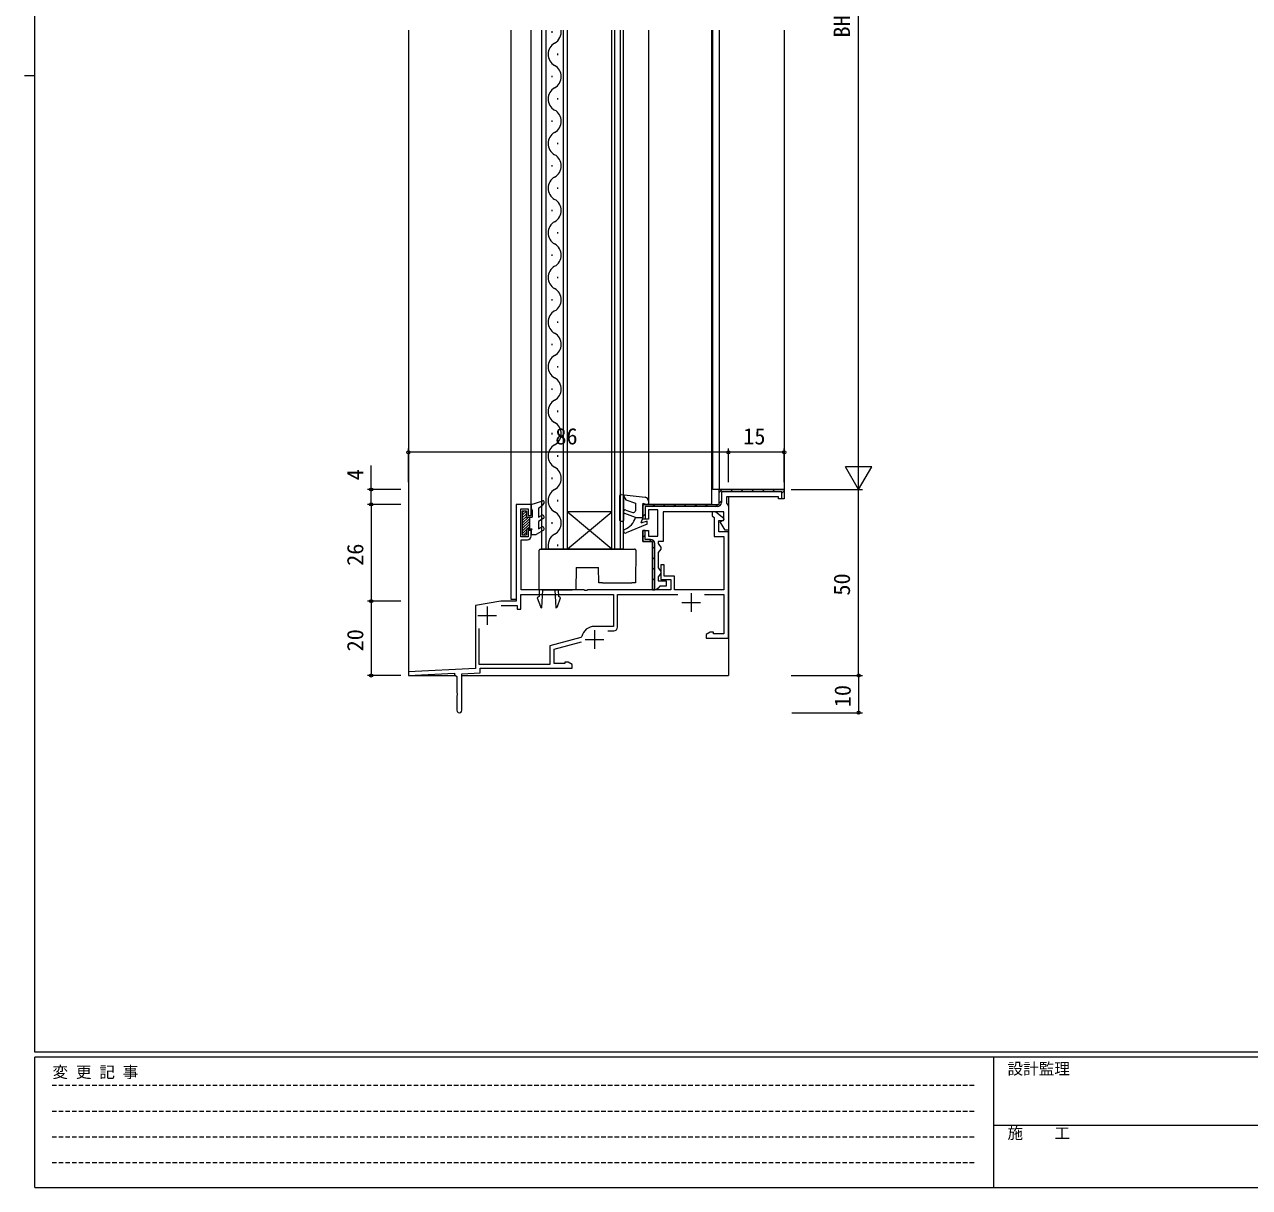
# Model space of a CAD drawing. Units: millimetres on the paper. Extents: x -397 to 397, y -282 to 282.
# Drawn here: x -396.7 to -67.5, y -282.1 to 30.5 of the extents above; entities that cross this region are included whole.
import ezdxf
from ezdxf.enums import TextEntityAlignment as Align

# ---------------------------------------------------------------- set-up
doc = ezdxf.new("R2010")
doc.units = ezdxf.units.MM
doc.linetypes.add('DASHED1', pattern=[1.8, 1.2, -0.6])
for name, color, linetype, lineweight in [('0-1_USER1', 2, 'Continuous', 9), ('0-2_YKK_ZWAK', 4, 'Continuous', 9), ('0-3_YKK_11', 7, 'Continuous', 9), ('0-4_YKK_12', 6, 'Continuous', 9), ('0-6_YKK_D', 7, 'Continuous', 9)]:
    doc.layers.add(name, color=color, linetype=linetype, lineweight=lineweight)
doc.styles.add('ＭＳ ゴシック', font='')
doc.styles.get('ＭＳ ゴシック').set_extended_font_data('MS Gothic')

msp = doc.modelspace()

# ---------------------------------------------------------------- linework, layer by layer
at = {"layer": '0-1_USER1'}
for p, q in [((-293.538, 29.017), (-293.538, -144.482)), ((-266.038, 29.017), (-266.038, -123.982)), ((-260.538, -98.482), (-260.538, 29.017)), ((-257.638, -110.482), (-257.638, 29.017)), ((-256.638, 29.017), (-256.638, -110.482)), ((-254.998, 28.718), (-254.998, 28.318)), ((-251.838, -110.482), (-251.838, 29.017)), ((-250.838, 29.017), (-250.838, -110.482)), ((-238.838, -110.482), (-238.838, 29.017)), ((-238.138, 29.017), (-238.138, -110.482)), ((-236.538, -110.482), (-236.538, 29.017)), ((-235.838, 29.017), (-235.838, -110.482)), ((-229.037, 29.017), (-229.037, -98.482)), ((-212.038, -98.482), (-212.038, 29.017)), ((-210.038, 29.017), (-210.038, -94.482)), ((-253.478, 22.718), (-253.478, 22.318)), ((-254.998, 16.718), (-254.998, 16.318)), ((-253.478, 10.718), (-253.478, 10.318)), ((-254.998, 4.718), (-254.998, 4.318)), ((-253.478, -1.282), (-253.478, -1.682)), ((-254.998, -7.282), (-254.998, -7.682)), ((-253.478, -13.282), (-253.478, -13.682)), ((-254.998, -19.282), (-254.998, -19.682)), ((-253.478, -25.282), (-253.478, -25.682)), ((-254.998, -31.282), (-254.998, -31.682)), ((-253.478, -37.282), (-253.478, -37.682)), ((-254.998, -43.282), (-254.998, -43.682)), ((-253.478, -49.282), (-253.478, -49.682)), ((-254.998, -55.282), (-254.998, -55.682)), ((-253.478, -61.282), (-253.478, -61.682)), ((-254.998, -67.282), (-254.998, -67.682)), ((-253.478, -73.282), (-253.478, -73.682)), ((-254.998, -79.282), (-254.998, -79.682)), ((-253.478, -85.282), (-253.478, -85.682)), ((-254.998, -91.282), (-254.998, -91.682)), ((-264.538, -98.482), (-264.538, -123.982)), ((-260.538, -98.482), (-264.538, -98.482)), ((-253.478, -97.282), (-253.478, -97.682)), ((-212.038, -98.482), (-229.037, -98.482)), ((-207.538, -96.482), (-207.538, -144.482)), ((-238.838, -100.482), (-250.838, -100.482)), ((-238.838, -110.482), (-250.838, -100.482)), ((-250.838, -110.482), (-238.838, -100.482)), ((-254.998, -103.282), (-254.998, -103.682)), ((-250.838, -110.482), (-257.638, -110.482)), ((-253.478, -109.282), (-253.478, -109.682)), ((-238.838, -110.482), (-250.838, -110.482)), ((-235.838, -110.482), (-238.838, -110.482)), ((-266.038, -123.982), (-264.538, -123.982)), ((-293.538, -144.482), (-280.838, -144.482)), ((-293.238, -144.482), (-280.838, -144.482)), ((-279.138, -144.482), (-207.538, -144.482))]:
    msp.add_line(p, q, dxfattribs=at)
msp.add_lwpolyline([(-192.538, 29.017), (-192.538, -94.482), (-211.738, -94.482), (-211.738, 29.017)], dxfattribs=at)
for centre, start, end in [((-255.914, 28.518), 299.20254, 8.33722), ((-252.561, 22.518), 119.20254, 240.79746), ((-255.914, 16.518), 299.20254, 60.79746), ((-252.561, 10.518), 119.20254, 240.79746), ((-255.914, 4.518), 299.20254, 60.79746), ((-252.561, -1.482), 119.20254, 240.79746), ((-255.914, -7.482), 299.20254, 60.79746), ((-252.561, -13.482), 119.20254, 240.79746), ((-255.914, -19.482), 299.20254, 60.79746), ((-252.561, -25.482), 119.20254, 240.79746), ((-255.914, -31.482), 299.20254, 60.79746), ((-252.561, -37.482), 119.20254, 240.79746), ((-255.914, -43.482), 299.20254, 60.79746), ((-252.561, -49.482), 119.20254, 240.79746), ((-255.914, -55.482), 299.20254, 60.79746), ((-252.561, -61.482), 119.20254, 240.79746), ((-255.914, -67.482), 299.20254, 60.79746), ((-252.561, -73.482), 119.20254, 240.79746), ((-255.914, -79.482), 299.20254, 60.79746), ((-252.561, -85.482), 119.20254, 240.79746), ((-255.914, -91.482), 299.20254, 60.79746), ((-252.561, -97.482), 119.20254, 240.79746), ((-255.914, -103.482), 299.20254, 60.79746), ((-252.561, -109.482), 119.20254, 196.91584)]:
    msp.add_arc(centre, 3.437, start, end, dxfattribs=at)
at = {"layer": '0-2_YKK_ZWAK'}
for p, q in [((-260.538, -98.482), (-257.428, -97.496)), ((-260.538, -98.482), (-260.538, -99.482)), ((-257.078, -97.932), (-257.569, -98.782)), ((-236.737, -102.782), (-236.737, -96.082)), ((-236.401, -95.784), (-229.916, -96.574)), ((-235.737, -96.167), (-235.116, -97.243)), ((-235.737, -96.167), (-235.737, -102.782)), ((-235.116, -97.243), (-232.537, -98.182)), ((-232.537, -98.182), (-232.537, -100.203)), ((-230.537, -98.182), (-230.537, -101.981)), ((-230.537, -98.182), (-229.412, -98.472)), ((-229.037, -97.567), (-229.037, -98.182)), ((-262.938, -100.282), (-262.938, -106.681)), ((-261.838, -100.282), (-262.938, -100.282)), ((-262.938, -100.71), (-262.509, -100.282)), ((-262.938, -101.418), (-261.838, -100.318)), ((-262.938, -102.125), (-261.838, -101.025)), ((-262.938, -102.832), (-261.838, -101.732)), ((-262.938, -103.539), (-261.28, -101.881)), ((-261.838, -100.282), (-261.838, -101.881)), ((-261.838, -101.881), (-260.238, -101.881)), ((-261.038, -101.881), (-261.038, -105.081)), ((-260.538, -99.482), (-260.238, -100.001)), ((-260.238, -100.001), (-260.238, -101.881)), ((-258.538, -99.482), (-257.569, -98.782)), ((-258.538, -99.482), (-258.538, -101.881)), ((-258.538, -101.881), (-257.788, -101.448)), ((-232.537, -101.982), (-235.408, -100.937)), ((-235.066, -99.997), (-233.208, -100.673)), ((-232.537, -101.982), (-230.537, -101.982)), ((-230.537, -101.982), (-231.037, -103.482)), ((-262.938, -104.246), (-261.038, -102.346)), ((-262.938, -104.953), (-261.038, -103.053)), ((-262.938, -105.66), (-261.038, -103.76)), ((-262.938, -106.367), (-261.838, -105.267)), ((-261.838, -105.081), (-260.238, -105.081)), ((-261.838, -105.081), (-261.838, -106.681)), ((-261.652, -105.081), (-261.038, -104.467)), ((-260.538, -105.601), (-260.238, -105.081)), ((-257.288, -102.315), (-258.538, -103.036)), ((-258.538, -103.036), (-258.538, -105.023)), ((-258.538, -105.023), (-257.788, -104.59)), ((-236.037, -103.082), (-236.437, -103.082)), ((-229.337, -103.782), (-235.046, -106.144)), ((-229.337, -102.982), (-231.037, -103.482)), ((-229.337, -103.782), (-229.337, -102.982)), ((-262.938, -106.681), (-261.838, -106.681)), ((-262.545, -106.681), (-261.838, -105.974)), ((-260.538, -105.601), (-260.538, -106.581)), ((-260.538, -106.581), (-259.238, -106.581)), ((-257.288, -105.456), (-259.238, -106.581)), ((-258.138, -110.482), (-257.438, -110.482)), ((-257.438, -110.482), (-233.44, -110.482)), ((-233.44, -110.482), (-232.74, -110.482)), ((-232.44, -110.784), (-232.517, -119.582)), ((-248.464, -115.482), (-242.411, -115.482)), ((-258.438, -121.482), (-258.438, -123.282)), ((-257.646, -126.282), (-257.395, -121.482)), ((-257.438, -121.482), (-249.516, -121.482)), ((-254.18, -121.482), (-253.929, -126.282)), ((-253.138, -123.282), (-253.169, -121.482)), ((-241.373, -119.582), (-233.52, -119.582)), ((-232.517, -119.582), (-233.52, -119.582)), ((-258.438, -123.282), (-258.938, -123.57)), ((-258.938, -123.57), (-258.07, -125.955)), ((-253.505, -125.955), (-252.638, -123.57)), ((-252.638, -123.57), (-253.138, -123.282))]:
    msp.add_line(p, q, dxfattribs=at)
for points in [[(-257.438, -121.482), (-258.438, -121.482), (-258.438, -110.782)], [(-248.464, -115.482), (-248.516, -121.482), (-249.516, -121.482)], [(-241.373, -119.582), (-242.376, -119.582), (-242.411, -115.482)]]:
    msp.add_lwpolyline(points, dxfattribs=at)
for centre, radius, start, end in [((-257.338, -97.782), 0.3, 329.99576, 107.58989), ((-236.437, -96.082), 0.3, 83.0487, 180), ((-230.037, -97.567), 1, 0, 83.0487), ((-229.337, -98.182), 0.3, 255.52249, 0), ((-257.538, -101.881), 0.5, 299.99999, 119.99999), ((-235.237, -100.467), 0.5, 70, 250), ((-237.343, -100.6), 5, 292.50826, 343.96605), ((-233.037, -100.203), 0.5, 250, 0), ((-257.538, -105.023), 0.5, 299.99999, 119.99999), ((-236.437, -102.782), 0.3, 180, 270), ((-236.037, -102.782), 0.3, 270, 0), ((-235.237, -105.682), 0.5, 112.50826, 292.47718), ((-258.138, -110.782), 0.3, 90, 180), ((-232.74, -110.782), 0.3, 359.5, 90), ((-257.6, -125.784), 0.5, 200, 264.66203), ((-253.975, -125.784), 0.5, 275.33797, 340)]:
    msp.add_arc(centre, radius, start, end, dxfattribs=at)
at = {"layer": '0-3_YKK_11'}
for p, q in [((-210.04, -95.325), (-209.197, -94.482)), ((-206.969, -95.082), (-206.369, -94.482)), ((-204.14, -95.082), (-203.54, -94.482)), ((-201.312, -95.082), (-200.712, -94.482)), ((-198.483, -95.082), (-197.883, -94.482)), ((-195.655, -95.082), (-195.055, -94.482)), ((-193.14, -95.396), (-192.567, -94.822)), ((-230.517, -98.831), (-230.191, -98.505)), ((-227.939, -99.082), (-227.339, -98.482)), ((-225.111, -99.082), (-224.511, -98.482)), ((-222.282, -99.082), (-221.682, -98.482)), ((-219.454, -99.082), (-218.854, -98.482)), ((-216.626, -99.082), (-216.026, -98.482)), ((-213.797, -99.082), (-213.197, -98.482)), ((-210.969, -99.082), (-210.315, -98.428)), ((-210.094, -98.207), (-209.44, -97.554)), ((-230.54, -101.683), (-229.94, -101.083)), ((-230.54, -107.34), (-229.94, -106.74)), ((-228.854, -108.482), (-228.268, -107.896)), ((-227.94, -110.397), (-227.34, -109.797)), ((-227.34, -121.482), (-227.34, -108.982)), ((-227.34, -121.482), (-227.34, -108.982)), ((-227.94, -113.225), (-227.34, -112.625)), ((-227.94, -116.054), (-227.34, -115.454)), ((-227.94, -118.882), (-227.34, -118.282)), ((-227.661, -121.431), (-227.34, -121.11)), ((-220.038, -124.882), (-215.038, -124.882)), ((-217.538, -122.382), (-217.538, -127.382)), ((-274.838, -128.382), (-269.838, -128.382)), ((-272.338, -125.882), (-272.338, -130.882)), ((-268.607, -125.682), (-264.338, -125.682)), ((-246.038, -134.782), (-241.038, -134.782)), ((-243.538, -132.282), (-243.538, -137.282)), ((-239.981, -132.482), (-238.338, -132.482))]:
    msp.add_line(p, q, dxfattribs=at)
for points in [[(-230.54, -98.482), (-210.04, -98.482), (-210.04, -94.482)], [(-192.54, -94.482), (-192.54, -96.982), (-194.04, -96.982), (-194.04, -96.482), (-208.04, -96.482), (-208.04, -98.116), (-207.79, -98.549), (-207.54, -98.982), (-207.54, -105.382), (-208.44, -105.382), (-209.723, -103.16), (-208.74, -102.592), (-208.74, -100.482), (-225.04, -100.482), (-225.04, -108.482), (-226.44, -108.482), (-226.44, -109.028), (-226.09, -109.505), (-225.74, -109.982), (-225.74, -110.482), (-226.09, -110.959), (-226.44, -111.436), (-226.44, -115.528), (-226.09, -116.005), (-225.74, -116.482), (-225.74, -116.982), (-226.09, -117.459), (-226.44, -117.936), (-226.44, -118.982), (-224.24, -118.982), (-224.24, -120.482), (-225.94, -120.482), (-226.44, -120.982), (-226.94, -121.482), (-227.94, -121.482), (-227.94, -108.482), (-230.54, -108.482), (-230.54, -105.482), (-229.04, -105.482), (-229.04, -106.982)], [(-229.04, -106.982), (-226.54, -106.982), (-226.54, -99.982), (-229.04, -99.982), (-229.04, -102.482), (-230.54, -102.482), (-230.54, -98.482), (-210.04, -98.482), (-210.04, -94.482)], [(-210.04, -98.482), (-210.04, -94.482), (-192.54, -94.482)], [(-210.04, -94.482), (-192.54, -94.482), (-192.54, -96.982)], [(-210.04, -98.482), (-210.04, -94.482), (-192.54, -94.482)], [(-210.04, -94.482), (-192.54, -94.482), (-192.54, -96.982)], [(-192.54, -94.482), (-192.54, -96.982), (-193.14, -96.982), (-193.14, -95.082), (-209.44, -95.082), (-209.44, -97.982)], [(-260.538, -106.982), (-260.538, -105.482), (-261.338, -105.482), (-261.338, -107.182), (-263.338, -107.182), (-263.338, -99.682), (-261.338, -99.682), (-261.338, -101.482), (-260.538, -101.482), (-260.538, -98.482), (-264.538, -98.482), (-264.538, -124.482), (-268.732, -124.482), (-275.538, -125.682), (-275.538, -142.553), (-293.538, -143.496), (-293.538, -144.498), (-281.138, -143.848), (-281.138, -144.182), (-280.838, -144.482), (-280.538, -144.782), (-280.538, -149.023), (-280.418, -149.207), (-280.418, -149.756), (-280.538, -149.94), (-280.538, -153.782)], [(-210.54, -99.082), (-229.94, -99.082), (-229.94, -102.482), (-230.54, -102.482), (-230.54, -98.482)], [(-213.938, -122.682), (-208.738, -122.682), (-208.738, -133.282), (-211.538, -133.282), (-211.538, -132.852), (-212.446, -132.852), (-213.538, -133.482), (-213.538, -134.482), (-207.538, -134.482), (-207.538, -105.882), (-210.138, -105.882), (-210.138, -102.782), (-208.844, -102.782), (-208.698, -102.37), (-211.038, -100.482), (-211.938, -100.482), (-211.938, -101.554), (-211.338, -102.039), (-211.338, -107.082), (-208.738, -107.082), (-208.738, -121.482), (-222.038, -121.482), (-222.038, -117.782), (-224.838, -117.782), (-224.838, -114.682), (-225.738, -114.682), (-225.738, -118.682), (-223.038, -118.682), (-223.038, -121.482), (-245.379, -121.482), (-245.563, -121.602), (-246.113, -121.602), (-246.296, -121.482), (-263.238, -121.482), (-263.238, -107.982), (-261.538, -107.982)], [(-228.44, -107.882), (-229.94, -107.882), (-229.94, -105.482), (-230.54, -105.482), (-230.54, -108.482), (-227.94, -108.482), (-227.94, -121.482), (-227.34, -121.482)], [(-268.607, -125.682), (-264.338, -125.682), (-264.338, -126.682), (-263.338, -126.682), (-263.338, -122.682), (-238.438, -122.682), (-238.438, -131.282), (-243.538, -131.282)], [(-237.338, -131.482), (-237.338, -122.682), (-221.138, -122.682)], [(-246.953, -134.015), (-247.168, -134.239), (-255.538, -136.482), (-255.538, -141.482), (-274.538, -141.482), (-274.538, -131.873)], [(-279.138, -153.782), (-279.138, -144.043), (-274.238, -143.787), (-274.238, -142.482), (-249.538, -142.482), (-249.538, -141.482), (-250.629, -140.852), (-251.538, -140.852), (-251.538, -141.282), (-254.338, -141.282), (-254.338, -137.402), (-246.986, -135.433)]]:
    msp.add_lwpolyline(points, dxfattribs=at)
for centre, radius, start, end in [((-210.54, -97.982), 1.1, 270.00001, 359.99999), ((-261.538, -106.982), 1, 270.00001, 359.99999), ((-228.44, -108.982), 1.1, 0.00001, 89.99999), ((-243.538, -134.782), 3.5, 89.99998, 167.34504), ((-238.338, -131.482), 1, 270.00001, 359.99999), ((-279.838, -153.782), 0.7, 179.99999, 0.00001)]:
    msp.add_arc(centre, radius, start, end, dxfattribs=at)
at = {"layer": '0-4_YKK_12'}
for p, q in [((-172.54, -87.482), (-172.54, 148.518)), ((-293.538, -92.482), (-293.538, -83.482)), ((-207.538, -84.482), (-293.538, -84.482)), ((-207.538, -92.482), (-207.538, -83.482)), ((-207.538, -92.482), (-207.538, -83.482)), ((-192.538, -84.482), (-207.538, -84.482)), ((-192.538, -92.482), (-192.538, -83.482)), ((-172.54, -94.482), (-172.54, -82.357)), ((-172.54, -94.482), (-176.04, -88.419)), ((-169.04, -88.419), (-176.04, -88.419)), ((-172.54, -94.482), (-169.04, -88.419)), ((-295.538, -94.482), (-304.538, -94.482)), ((-190.638, -94.482), (-171.54, -94.482)), ((-190.638, -94.482), (-171.54, -94.482)), ((-172.54, -144.482), (-172.54, -94.482)), ((-295.538, -98.482), (-304.538, -98.482)), ((-295.538, -98.482), (-304.538, -98.482)), ((-303.538, -98.482), (-303.538, -124.482)), ((-295.538, -124.482), (-304.538, -124.482)), ((-295.538, -124.482), (-304.538, -124.482)), ((-303.538, -124.482), (-303.538, -144.482)), ((-295.538, -144.482), (-304.538, -144.482)), ((-190.638, -144.482), (-171.54, -144.482)), ((-190.538, -144.482), (-171.54, -144.482)), ((-172.54, -144.482), (-172.54, -154.482)), ((-190.538, -154.482), (-171.54, -154.482))]:
    msp.add_line(p, q, dxfattribs=at)
msp.add_lwpolyline([(-303.538, -98.482), (-303.538, -94.482), (-303.538, -87.982)], dxfattribs=at)
for centre in [(-293.538, -84.482), (-207.538, -84.482), (-207.538, -84.482), (-192.538, -84.482), (-303.538, -94.482), (-303.538, -98.482), (-303.538, -98.482), (-303.538, -124.482), (-303.538, -124.482), (-303.538, -144.482), (-172.54, -144.482), (-172.54, -144.482), (-172.54, -154.482)]:
    msp.add_circle(centre, 0.425, dxfattribs=at)
at = {"layer": '0-6_YKK_D'}
for p, q in [((-393.908, -245.7), (-393.908, 279.3)), ((-396.708, 16.8), (-393.908, 16.8)), ((376.092, -245.7), (-393.908, -245.7)), ((338.292, -247.1), (-393.908, -247.1)), ((-393.908, -282.1), (-393.908, -247.1)), ((-136.308, -247.1), (-136.308, -282.1)), ((-136.308, -265.299), (-7.508, -265.299)), ((-393.908, -282.1), (338.292, -282.1))]:
    msp.add_line(p, q, dxfattribs=at)
at = {"layer": '0-6_YKK_D', "linetype": 'DASHED1'}
for p, q in [((-389.31, -254.612), (-141.117, -254.612)), ((-389.31, -261.541), (-141.117, -261.541)), ((-389.31, -268.47), (-141.117, -268.47)), ((-389.31, -275.398), (-141.117, -275.398))]:
    msp.add_line(p, q, dxfattribs=at)

# ---------------------------------------------------------------- texts
at = {"layer": '0-4_YKK_12', "style": 'ＭＳ ゴシック'}
for s, p in [('BH', (-173.54, 26.998)), ('4', (-304.338, -91.982)), ('26', (-304.338, -115.002)), ('50', (-173.54, -123.002)), ('20', (-304.338, -138.002)), ('10', (-173.34, -153.002))]:
    msp.add_text(s, height=4.399, rotation=90, dxfattribs=at).set_placement(p, align=Align.BOTTOM_LEFT)
for s, p in [('86', (-254.058, -83.682)), ('15', (-203.558, -83.682))]:
    msp.add_text(s, height=4.399, dxfattribs=at).set_placement(p, align=Align.BOTTOM_LEFT)
at = {"layer": '0-6_YKK_D', "style": 'ＭＳ ゴシック'}
for s, p in [('変 更 記 事', (-389.194, -253.547)), ('設計監理', (-132.539, -252.633)), ('施\u3000\u3000工', (-132.539, -269.954))]:
    msp.add_text(s, height=3.079, dxfattribs=at).set_placement(p, align=Align.BOTTOM_LEFT)

doc.saveas('drawing.dxf')
